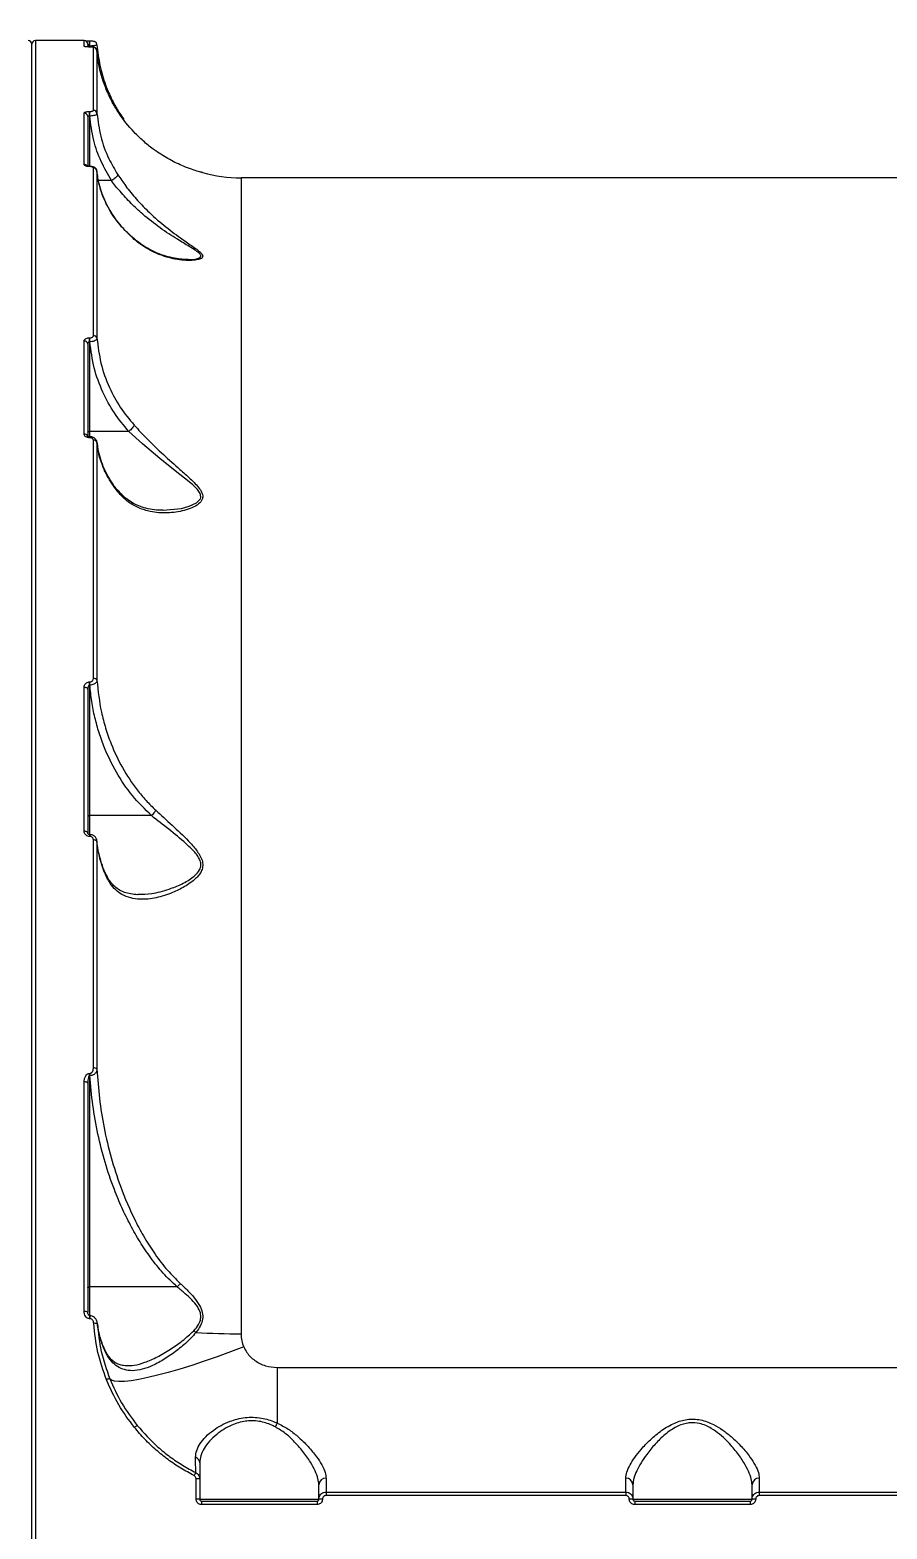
# Model space of a CAD drawing. Header units: millimetres. Extents: x -8760 to 8364, y -7998 to 7451.
# Drawn here: x 2946.9 to 3184.3, y -2400.8 to -1985.6 of the extents above; entities that cross this region are included whole.
import ezdxf

# ---------------------------------------------------------------- set-up
doc = ezdxf.new("R2010")
doc.units = ezdxf.units.MM
for name, color, linetype in [('DIKOM_ОБЪЕКТ', 7, 'Continuous'), ('DIKOM_РАЗМЕР_ЗОНА', 7, 'Continuous'), ('DIKOM_РАЗМЕР_ОБЪЕКТА', 7, 'Continuous')]:
    doc.layers.add(name, color=color, linetype=linetype)
doc.styles.add('style1', font='arial.ttf', dxfattribs={"width": 0.8})
doc.dimstyles.new('1-50', dxfattribs={"dimtxt": 300, "dimasz": 200, "dimexe": 100, "dimexo": 0, "dimgap": 100, "dimtad": 1, "dimtxsty": 'style1', "dimcen": 200, "dimclrd": 7, "dimclre": 7, "dimclrt": 7, "dimadec": 1, "dimazin": 2, "dimtfac": 1, "dimtmove": 0, "dimatfit": 2, "dimfxl": 0, "dimlwd": 25, "dimlwe": 18, "dimarcsym": 0})

# ---------------------------------------------------------------- blocks, each defined once
blk = doc.blocks.new('*D21')
at = {"layer": 'Defpoints', "color": 0, "transparency": 16777216}
for p in [(-7755.65, -10.55), (8364.4, -2410.44), (8364.4, -7897.56)]:
    blk.add_point(p, dxfattribs=at)
at = {"layer": 'DIKOM_РАЗМЕР_ЗОНА', "color": 7, "lineweight": 18, "transparency": 16777216}
for p, q in [((-7755.65, -10.55), (-7755.65, -7997.56)), ((8364.4, -2410.44), (8364.4, -7997.56))]:
    blk.add_line(p, q, dxfattribs=at)
at = {"layer": 'DIKOM_РАЗМЕР_ЗОНА', "color": 7, "lineweight": 25, "transparency": 16777216}
blk.add_line((-7555.65, -7897.56), (8164.4, -7897.56), dxfattribs=at)
at = {"layer": 'DIKOM_РАЗМЕР_ЗОНА', "color": 7, "transparency": 16777216}
for points in [[(-7555.65, -7864.23), (-7555.65, -7930.9), (-7755.65, -7897.56)], [(8164.4, -7864.23), (8164.4, -7930.9), (8364.4, -7897.56)]]:
    blk.add_solid(points, dxfattribs=at)
at = {"layer": 'DIKOM_РАЗМЕР_ЗОНА', "color": 7, "transparency": 16777216, "insert": (1040.74, -7644.39), "char_height": 300, "attachment_point": 5, "style": 'style1'}
blk.add_mtext('16100', dxfattribs=at)
blk = doc.blocks.new('*D19')
at = {"layer": 'Defpoints', "color": 0, "transparency": 16777216}
for p in [(-5756.7, -306.55), (6365.48, -2710.55), (6365.48, -7111.41)]:
    blk.add_point(p, dxfattribs=at)
at = {"layer": 'DIKOM_РАЗМЕР_ОБЪЕКТА', "color": 7, "lineweight": 18, "transparency": 16777216}
for p, q in [((-5756.7, -306.55), (-5756.7, -7211.41)), ((6365.48, -2710.55), (6365.48, -7211.41))]:
    blk.add_line(p, q, dxfattribs=at)
at = {"layer": 'DIKOM_РАЗМЕР_ОБЪЕКТА', "color": 7, "lineweight": 25, "transparency": 16777216}
blk.add_line((-5556.7, -7111.41), (6165.48, -7111.41), dxfattribs=at)
at = {"layer": 'DIKOM_РАЗМЕР_ОБЪЕКТА', "color": 7, "transparency": 16777216}
for points in [[(-5556.7, -7078.08), (-5556.7, -7144.75), (-5756.7, -7111.41)], [(6165.48, -7078.08), (6165.48, -7144.75), (6365.48, -7111.41)]]:
    blk.add_solid(points, dxfattribs=at)
at = {"layer": 'DIKOM_РАЗМЕР_ОБЪЕКТА', "color": 7, "transparency": 16777216, "insert": (1047.24, -6858.24), "char_height": 300, "attachment_point": 5, "style": 'style1'}
blk.add_mtext('12100', dxfattribs=at)

msp = doc.modelspace()

# ---------------------------------------------------------------- linework, layer by layer
at = {"layer": 'DIKOM_ОБЪЕКТ', "color": 7, "linetype": 'Continuous', "lineweight": 15}
for p, q in [((2961.892, -1988.554), (2948.392, -1988.554)), ((2948.392, -1988.554), (2948.392, -2407.552)), ((2961.892, -1990.151), (2961.892, -1988.554)), ((2963.424, -1988.723), (2963.391, -1988.723)), ((2963.391, -1990.058), (2963.391, -1988.723)), ((2963.424, -1990.058), (2963.424, -1988.723)), ((2947.392, -2407.554), (2947.392, -1989.554)), ((2962.892, -1989.554), (2962.892, -1990.158)), ((2963.424, -1990.058), (2963.391, -1990.058)), ((2963.391, -1990.058), (2963.391, -1990.31)), ((2963.495, -1990.312), (2963.391, -1990.312)), ((2963.391, -1990.312), (2963.391, -1990.317)), ((2963.495, -1990.317), (2963.391, -1990.317)), ((2963.449, -1990.232), (2963.424, -1990.058)), ((2963.495, -1990.312), (2963.495, -1990.317)), ((2964.451, -2007.857), (2964.451, -1990.427)), ((2965.449, -1991.349), (2965.449, -2008.741)), ((2961.892, -2022.817), (2961.892, -2008.616)), ((2963.391, -2008.159), (2963.447, -2008.159)), ((2963.391, -2009.443), (2963.391, -2008.159)), ((2963.447, -2009.443), (2963.391, -2009.443)), ((2963.391, -2009.443), (2963.391, -2023.361)), ((2963.447, -2009.443), (2963.447, -2008.159)), ((2962.892, -2009.568), (2962.892, -2023.195)), ((2963.472, -2023.361), (2963.391, -2023.361)), ((2963.391, -2023.361), (2963.391, -2023.444)), ((2963.472, -2023.444), (2963.391, -2023.444)), ((2963.472, -2023.361), (2963.472, -2023.361)), ((2963.472, -2023.361), (2963.472, -2023.444)), ((2964.451, -2070.243), (2964.451, -2023.855)), ((2965.449, -2024.704), (2965.449, -2070.989)), ((2969.506, -2027.325), (2965.844, -2027.325)), ((3375.442, -2026.554), (3005.342, -2026.554)), ((3005.342, -2026.554), (3005.342, -2346.707)), ((2961.892, -2097.513), (2961.892, -2071.792)), ((2963.391, -2070.852), (2963.472, -2070.852)), ((2963.391, -2071.983), (2963.391, -2070.852)), ((2963.472, -2071.983), (2963.472, -2070.852)), ((2962.892, -2072.594), (2962.892, -2098.253)), ((2963.391, -2071.983), (2963.391, -2096.784)), ((2963.472, -2071.983), (2963.391, -2071.983)), ((2974.279, -2096.784), (2963.391, -2096.784)), ((2963.391, -2096.784), (2963.391, -2098.23)), ((2963.447, -2098.264), (2963.391, -2098.264)), ((2963.391, -2098.264), (2963.391, -2098.526)), ((2963.447, -2098.526), (2963.391, -2098.526)), ((2963.447, -2098.264), (2963.447, -2098.526)), ((2964.451, -2165.182), (2964.451, -2099.205)), ((2965.449, -2099.887), (2965.449, -2165.719)), ((2965.642, -2100.67), (2965.521, -2099.79)), ((2963.391, -2166.148), (2963.495, -2166.148)), ((2963.391, -2167.047), (2963.391, -2166.148)), ((2963.391, -2167.047), (2963.391, -2203.202)), ((2963.495, -2167.047), (2963.391, -2167.047)), ((2963.495, -2167.047), (2963.495, -2166.148)), ((2961.892, -2207.532), (2961.892, -2167.669)), ((2962.892, -2168.242), (2962.892, -2208.011)), ((2980.552, -2203.202), (2963.391, -2203.202)), ((2963.391, -2203.202), (2963.391, -2208.425)), ((2963.424, -2208.424), (2963.391, -2208.424)), ((2963.391, -2208.424), (2963.391, -2208.949)), ((2963.424, -2208.424), (2963.424, -2208.949)), ((2963.424, -2208.949), (2963.391, -2208.949)), ((2964.451, -2273.1), (2964.451, -2209.921)), ((2965.449, -2210.359), (2965.449, -2273.398)), ((2965.515, -2210.65), (2965.481, -2210.226)), ((2963.391, -2274.574), (2963.513, -2274.574)), ((2963.391, -2275.212), (2963.391, -2274.574)), ((2963.391, -2275.212), (2963.391, -2333.742)), ((2963.513, -2275.212), (2963.391, -2275.212)), ((2963.513, -2275.212), (2963.513, -2274.574)), ((2961.892, -2340.579), (2961.892, -2276.94)), ((2962.892, -2277.253), (2962.892, -2340.741)), ((2987.64, -2333.742), (2963.391, -2333.742)), ((2963.391, -2333.742), (2963.391, -2341.711)), ((2963.479, -2341.692), (2963.391, -2341.692)), ((2963.391, -2341.692), (2963.391, -2342.535)), ((2963.479, -2342.535), (2963.391, -2342.535)), ((2963.479, -2341.692), (2963.479, -2342.535)), ((3015.391, -2356.052), (3365.391, -2356.052)), ((3015.391, -2356.052), (3015.391, -2371.461)), ((2992.891, -2392.516), (2992.891, -2386.89)), ((2993.892, -2386.941), (2993.892, -2392.554)), ((3028.892, -2386.697), (3028.892, -2390.554)), ((3111.891, -2390.554), (3111.891, -2386.697)), ((3148.892, -2386.697), (3148.892, -2390.554)), ((3026.892, -2392.554), (3026.892, -2388.504)), ((3028.892, -2390.554), (3028.892, -2391.514)), ((3028.892, -2390.554), (3111.891, -2390.554)), ((3111.891, -2390.554), (3111.891, -2391.514)), ((3113.892, -2388.504), (3113.892, -2392.554)), ((3146.892, -2392.554), (3146.892, -2388.504)), ((3148.892, -2390.554), (3148.892, -2391.514)), ((3148.892, -2390.554), (3231.892, -2390.554)), ((2993.892, -2392.554), (3026.892, -2392.554)), ((2994.392, -2393.054), (2994.392, -2394.02)), ((2994.392, -2393.054), (3026.392, -2393.054)), ((3026.392, -2394.02), (2994.392, -2394.02)), ((3026.392, -2393.054), (3026.392, -2394.02)), ((3111.891, -2391.514), (3028.892, -2391.514)), ((3113.892, -2392.554), (3146.892, -2392.554)), ((3114.391, -2393.054), (3114.391, -2394.02)), ((3114.391, -2393.054), (3146.391, -2393.054)), ((3146.391, -2394.02), (3114.391, -2394.02)), ((3146.391, -2393.054), (3146.391, -2394.02)), ((3231.892, -2391.514), (3148.892, -2391.514))]:
    msp.add_line(p, q, dxfattribs=at)
at = {"layer": 'DIKOM_ОБЪЕКТ', "color": 7, "linetype": 'Continuous', "lineweight": 15, "flags": 128}
for points in [[(2962.892, -2096.947), (2962.901, -2096.915), (2962.93, -2096.885), (2962.976, -2096.856), (2963.038, -2096.832), (2963.114, -2096.811), (2963.2, -2096.796), (2963.294, -2096.787), (2963.391, -2096.784)], [(2983.697, -2118.624), (2983.825, -2118.636), (2988.846, -2118.106), (2991.025, -2117.502), (2993.009, -2116.557), (2994.081, -2115.412), (2994.181, -2115.108), (2994.135, -2114.251), (2994.039, -2113.987), (2993.292, -2112.854), (2992.033, -2111.589), (2990.56, -2110.345), (2987.583, -2108.025), (2982.816, -2104.304), (2978.025, -2100.266), (2974.282, -2096.784), (2974.282, -2096.783), (2974.282, -2096.783)], [(2962.892, -2168.242), (2962.872, -2168.131), (2962.815, -2168.023), (2962.723, -2167.924), (2962.599, -2167.837), (2962.447, -2167.766), (2962.274, -2167.713), (2962.087, -2167.68), (2961.892, -2167.669)], [(2962.892, -2203.363), (2962.901, -2203.331), (2962.93, -2203.301), (2962.976, -2203.273), (2963.038, -2203.249), (2963.114, -2203.229), (2963.2, -2203.214), (2963.294, -2203.205), (2963.391, -2203.202)], [(2962.892, -2208.011), (2962.872, -2207.918), (2962.815, -2207.828), (2962.723, -2207.745), (2962.599, -2207.673), (2962.447, -2207.613), (2962.274, -2207.569), (2962.087, -2207.542), (2961.892, -2207.532)], [(2965.449, -2210.359), (2965.418, -2210.272), (2965.353, -2210.189), (2965.257, -2210.114), (2965.132, -2210.048), (2964.984, -2209.994), (2964.817, -2209.954), (2964.637, -2209.929), (2964.451, -2209.921)], [(2962.892, -2277.253), (2962.872, -2277.192), (2962.815, -2277.134), (2962.723, -2277.079), (2962.599, -2277.032), (2962.447, -2276.993), (2962.274, -2276.964), (2962.087, -2276.946), (2961.892, -2276.94)], [(2962.892, -2333.902), (2962.901, -2333.871), (2962.93, -2333.841), (2962.976, -2333.813), (2963.038, -2333.789), (2963.114, -2333.769), (2963.2, -2333.754), (2963.294, -2333.745), (2963.391, -2333.742)], [(3006.101, -2350.348), (3002.407, -2351.755), (2998.75, -2353.087), (2995.165, -2354.333), (2991.688, -2355.479), (2988.354, -2356.513), (2985.195, -2357.427), (2982.242, -2358.211), (2979.524, -2358.857), (2977.069, -2359.359), (2974.901, -2359.712), (2973.041, -2359.912), (2971.507, -2359.958), (2970.315, -2359.848), (2969.475, -2359.585), (2968.998, -2359.17)]]:
    msp.add_lwpolyline(points, dxfattribs=at)
at = {"layer": 'DIKOM_ОБЪЕКТ', "color": 7, "linetype": 'Continuous', "lineweight": 15}
for centre, radius, start, end in [((2946.392, -1989.554), 1, 0, 90), ((2948.392, -1989.554), 1, 90, 180), ((2961.892, -1989.554), 1, 0, 90), ((2961.892, -1991.151), 1, 63.18993, 90.02235), ((2964.454, -1991.425), 0.998, 4.34235, 90.12295), ((2961.915, -2009.593), 0.977, 1.44874, 91.3533), ((2964.472, -2008.839), 0.982, 5.70312, 91.18852), ((2961.903, -2023.845), 1.028, 37.69913, 90.63725), ((2964.488, -2024.823), 0.968, 7.04347, 92.15833), ((3005.342, -1986.554), 40, 254.58804, 270), ((2961.981, -2072.706), 0.918, 6.98139, 95.56916), ((2964.531, -2071.176), 0.937, 11.52017, 94.85844), ((2961.99, -2098.454), 0.946, 20.931, 95.96269), ((2964.555, -2100.124), 0.925, 14.82135, 96.40839), ((2964.601, -2166.098), 0.929, 24.12126, 99.28621), ((2964.654, -2274.239), 1.157, 46.57954, 100.05841), ((2962.135, -2342.245), 1.684, 63.30056, 98.31022), ((2964.903, -2345.782), 1.969, 70.72193, 100.09736), ((2988.704, -2350.8), 6.068, 46.71476, 54.34953), ((3005.22, -2110.348), 236.359, 267.00345, 270.02957), ((2969.154, -2361.546), 2.381, 93.75802, 117.08205), ((2978.24, -2375.255), 3.542, 117.42748, 132.81495), ((3021.72, -2375.394), 7.452, 148.14002, 157.19694), ((2992.131, -2382.509), 1.762, 1.85405, 68.85185), ((3001.144, -2390.2), 9.753, 148.86725, 154.4647), ((2993.141, -2391.783), 4.9, 81.18089, 92.9152), ((3028.8, -2388.605), 1.911, 87.24288, 176.96077), ((3111.983, -2388.606), 1.911, 3.06162, 92.74832), ((3148.8, -2388.605), 1.911, 87.24288, 176.96077), ((2993.141, -2399.106), 6.595, 83.46169, 92.16746), ((3027.642, -2399.089), 6.578, 87.82397, 96.54896), ((3113.141, -2399.1), 6.588, 83.4583, 92.16877), ((3147.642, -2399.089), 6.578, 87.82397, 96.54896)]:
    msp.add_arc(centre, radius, start, end, dxfattribs=at)
for points, knots in [([(2963.391, -1988.722), (2963.378, -1988.722), (2963.199, -1988.723), (2962.857, -1988.72), (2962.517, -1988.715), (2962.406, -1988.711), (2962.391, -1988.71)], [0, 0, 0, 0, 0.0351242, 0.4768629, 0.9270643, 1, 1, 1, 1]), ([(2965.445, -1989.673), (2965.446, -1989.668), (2965.457, -1989.546), (2965.369, -1989.333), (2965.215, -1989.091), (2965.033, -1988.931), (2964.859, -1988.835), (2964.711, -1988.785), (2964.605, -1988.763), (2964.521, -1988.751), (2964.382, -1988.739), (2964.155, -1988.73), (2963.776, -1988.723), (2963.534, -1988.723), (2963.424, -1988.723)], [0, 0, 0, 0, 0.005595, 0.1255438, 0.2215545, 0.3024243, 0.3709733, 0.4264749, 0.4668837, 0.5035987, 0.5646825, 0.7523154, 0.8879779, 1, 1, 1, 1]), ([(2965.445, -1989.673), (2965.446, -1989.668), (2965.457, -1989.546), (2965.369, -1989.333), (2965.215, -1989.091), (2965.033, -1988.931), (2964.859, -1988.835), (2964.711, -1988.785), (2964.605, -1988.763), (2964.521, -1988.751), (2964.382, -1988.739), (2964.155, -1988.73), (2963.776, -1988.723), (2963.534, -1988.723), (2963.424, -1988.723)], [0, 0, 0, 0, 0.005595, 0.1255438, 0.2215545, 0.3024243, 0.3709733, 0.4264749, 0.4668837, 0.5035987, 0.5646825, 0.7523154, 0.8879779, 1, 1, 1, 1]), ([(2963.391, -1990.317), (2963.321, -1990.316), (2963.079, -1990.315), (2962.684, -1990.3), (2962.275, -1990.265), (2961.959, -1990.214), (2961.915, -1990.173), (2961.892, -1990.151)], [0, 0, 0, 0, 0.0795834, 0.2757278, 0.4706981, 0.7105528, 1, 1, 1, 1]), ([(2963.302, -1990.311), (2963.235, -1990.31), (2963.038, -1990.31), (2962.73, -1990.295), (2962.445, -1990.273), (2962.283, -1990.248), (2962.271, -1990.245), (2962.267, -1990.244)], [0, 0, 0, 0, 0.1213202, 0.3604628, 0.6194348, 0.8716982, 1, 1, 1, 1]), ([(2963.391, -1990.058), (2963.349, -1990.055), (2963.294, -1990.052), (2963.191, -1990.028), (2963.08, -1989.983), (2962.972, -1989.895), (2962.904, -1989.79), (2962.896, -1989.716), (2962.892, -1989.68)], [0, 0, 0, 0, 0.1272379, 0.1623891, 0.3404692, 0.545386, 0.7830295, 1, 1, 1, 1]), ([(2965.449, -1989.682), (2965.435, -1989.713), (2965.404, -1989.779), (2965.113, -1989.879), (2964.651, -1989.965), (2964.07, -1990.03), (2963.641, -1990.048), (2963.424, -1990.058)], [0, 0, 0, 0, 0.1847627, 0.3988015, 0.6011859, 0.7989413, 1, 1, 1, 1]), ([(2965.448, -1991.342), (2965.448, -1991.342), (2965.448, -1991.22), (2965.376, -1991), (2965.209, -1990.745), (2965.015, -1990.576), (2964.821, -1990.471), (2964.625, -1990.405), (2964.389, -1990.358), (2964.074, -1990.328), (2963.713, -1990.312), (2963.52, -1990.314), (2963.457, -1990.314)], [0, 0, 0, 0, 0.0006406, 0.1306161, 0.2350916, 0.326176, 0.4090032, 0.4910035, 0.6064498, 0.7971292, 0.9339501, 1, 1, 1, 1]), ([(2964.451, -1990.427), (2964.435, -1990.411), (2964.407, -1990.382), (2964.202, -1990.349), (2963.945, -1990.327), (2963.695, -1990.318), (2963.541, -1990.317), (2963.495, -1990.317)], [0, 0, 0, 0, 0.3025128, 0.5346278, 0.7255665, 0.9171671, 1, 1, 1, 1]), ([(2965.449, -1989.682), (2965.668, -1991.606), (2966.097, -1995.379), (2967.282, -1999.39), (2968.08, -2001.468), (2968.207, -2001.799)], [0, 0, 0, 0, 0.4665303, 0.9150019, 1, 1, 1, 1]), ([(2981.734, -2019.097), (2981.491, -2018.922), (2980.268, -2018.043), (2978.203, -2016.355), (2974.837, -2013.098), (2972.081, -2009.614), (2969.727, -2005.739), (2968.154, -2002.526), (2966.831, -1998.897), (2965.876, -1995.165), (2965.591, -1992.621), (2965.449, -1991.349)], [0, 0, 0, 0, 0.024292, 0.1222453, 0.220216, 0.4215142, 0.5118883, 0.6322358, 0.7525911, 0.8762943, 1, 1, 1, 1]), ([(2968.207, -2001.799), (2968.211, -2001.808), (2968.239, -2001.879), (2968.239, -2001.991), (2968.12, -2002.121), (2968.09, -2002.154)], [0, 0, 0, 0, 0.0909872, 0.7718614, 1, 1, 1, 1]), ([(2968.207, -2001.799), (2968.827, -2003.229), (2969.838, -2005.56), (2971.531, -2008.438), (2972.522, -2009.808), (2972.927, -2010.368)], [0, 0, 0, 0, 0.4841488, 0.7890262, 1, 1, 1, 1]), ([(2961.892, -2008.616), (2961.908, -2008.564), (2961.941, -2008.461), (2962.2, -2008.324), (2962.581, -2008.221), (2963.003, -2008.167), (2963.281, -2008.161), (2963.391, -2008.159)], [0, 0, 0, 0, 0.2150363, 0.4299629, 0.6448011, 0.8592785, 1, 1, 1, 1]), ([(2963.391, -2009.443), (2963.355, -2009.444), (2963.262, -2009.445), (2963.121, -2009.46), (2962.995, -2009.488), (2962.908, -2009.525), (2962.897, -2009.554), (2962.892, -2009.568)], [0, 0, 0, 0, 0.1403136, 0.3550257, 0.5698079, 0.7848806, 1, 1, 1, 1]), ([(2963.447, -2008.159), (2963.521, -2008.158), (2963.709, -2008.154), (2963.991, -2008.117), (2964.246, -2008.049), (2964.418, -2007.958), (2964.44, -2007.891), (2964.451, -2007.857)], [0, 0, 0, 0, 0.1422828, 0.3570355, 0.5715136, 0.7857869, 1, 1, 1, 1]), ([(2965.449, -2008.741), (2965.427, -2008.813), (2965.383, -2008.956), (2965.04, -2009.158), (2964.533, -2009.319), (2963.969, -2009.415), (2963.596, -2009.435), (2963.447, -2009.443)], [0, 0, 0, 0, 0.2142551, 0.428356, 0.6427501, 0.8576953, 1, 1, 1, 1]), ([(2969.506, -2027.325), (2968.485, -2025.572), (2966.417, -2022.025), (2964.295, -2015.987), (2963.739, -2011.698), (2963.447, -2009.443)], [0, 0, 0, 0, 0.3165707, 0.6406661, 1, 1, 1, 1]), ([(2965.449, -2008.741), (2965.728, -2010.856), (2966.292, -2015.143), (2968.37, -2020.851), (2970.357, -2024.218), (2971.216, -2025.673)], [0, 0, 0, 0, 0.3558564, 0.7214754, 1, 1, 1, 1]), ([(2994.713, -2025.117), (2994.68, -2025.108), (2994.595, -2025.086), (2993.45, -2024.776), (2991.665, -2024.209), (2988.929, -2023.176), (2985.585, -2021.619), (2983.018, -2019.937), (2981.734, -2019.097)], [0, 0, 0, 0, 0.0730068, 0.1858602, 0.3384117, 0.4916315, 0.7458135, 1, 1, 1, 1]), ([(2963.391, -2023.444), (2963.305, -2023.442), (2963.047, -2023.436), (2962.63, -2023.371), (2962.224, -2023.23), (2961.945, -2023.036), (2961.909, -2022.89), (2961.892, -2022.817)], [0, 0, 0, 0, 0.1082695, 0.320437, 0.5431029, 0.7715508, 1, 1, 1, 1]), ([(2963.392, -2023.357), (2963.333, -2023.357), (2963.177, -2023.358), (2962.954, -2023.325), (2962.779, -2023.281), (2962.683, -2023.24), (2962.682, -2023.239), (2962.682, -2023.238)], [0, 0, 0, 0, 0.1629203, 0.4285176, 0.6546452, 0.845852, 1, 1, 1, 1]), ([(2965.426, -2024.661), (2965.413, -2024.545), (2965.384, -2024.291), (2965.159, -2023.959), (2964.832, -2023.678), (2964.36, -2023.467), (2963.874, -2023.354), (2963.551, -2023.373), (2963.472, -2023.377)], [0, 0, 0, 0, 0.1329014, 0.2915202, 0.4528942, 0.648052, 0.9136596, 1, 1, 1, 1]), ([(2964.451, -2023.855), (2964.44, -2023.807), (2964.417, -2023.71), (2964.235, -2023.583), (2963.97, -2023.491), (2963.698, -2023.449), (2963.53, -2023.445), (2963.472, -2023.444)], [0, 0, 0, 0, 0.2288175, 0.4580005, 0.6787084, 0.8884408, 1, 1, 1, 1]), ([(2965.898, -2027.571), (2965.885, -2027.525), (2965.631, -2026.58), (2965.488, -2025.603), (2965.444, -2024.675), (2965.443, -2024.662)], [0, 0, 0, 0, 0.0477237, 0.9864715, 1, 1, 1, 1]), ([(2975.76, -2043.586), (2974.388, -2042.279), (2971.61, -2039.632), (2968.944, -2035.654), (2967.128, -2031.892), (2965.964, -2028.434), (2965.621, -2025.953), (2965.449, -2024.704)], [0, 0, 0, 0, 0.2398804, 0.4858743, 0.6394216, 0.8185489, 1, 1, 1, 1]), ([(2971.216, -2025.673), (2971.216, -2025.687), (2971.216, -2025.738), (2971.172, -2025.888), (2970.987, -2026.17), (2970.599, -2026.56), (2970.089, -2026.968), (2969.705, -2027.205), (2969.513, -2027.323)], [0, 0, 0, 0, 0.0380628, 0.1491644, 0.3618737, 0.5746255, 0.7873281, 1, 1, 1, 1]), ([(2971.216, -2025.673), (2971.932, -2026.732), (2973.48, -2029.021), (2976.276, -2032.407), (2979.797, -2036.115), (2983.965, -2039.784), (2988.139, -2042.913), (2991.215, -2045.004), (2993.124, -2046.341), (2994.24, -2047.259), (2994.679, -2047.863), (2994.782, -2048.335), (2994.589, -2048.797), (2993.497, -2049.253), (2991.711, -2049.471), (2988.717, -2049.385), (2984.767, -2048.663), (2980.82, -2047.059), (2977.838, -2045.269), (2976.453, -2044.147), (2975.76, -2043.586)], [0, 0, 0, 0, 0.059051, 0.1277244, 0.1965134, 0.2913066, 0.3861787, 0.4527485, 0.4869209, 0.520897, 0.5489029, 0.5542399, 0.5800331, 0.6151969, 0.662239, 0.709496, 0.8075755, 0.9056146, 0.952817, 1, 1, 1, 1]), ([(2975.627, -2043.306), (2975.224, -2042.961), (2974.03, -2041.94), (2972.303, -2040.083), (2970.443, -2037.759), (2968.858, -2035.304), (2967.554, -2032.753), (2966.533, -2030.171), (2966.106, -2028.424), (2965.898, -2027.571)], [0, 0, 0, 0, 0.0775298, 0.2297689, 0.3834991, 0.5385649, 0.6945226, 0.8507623, 1, 1, 1, 1]), ([(2969.513, -2027.323), (2969.512, -2027.324), (2969.509, -2027.324), (2969.507, -2027.325), (2969.506, -2027.325)], [0, 0, 0, 0, 0.6551932, 1, 1, 1, 1]), ([(2990.67, -2049.164), (2990.759, -2049.168), (2991.605, -2049.204), (2992.86, -2049.055), (2994.042, -2048.676), (2994.254, -2048.259), (2994.145, -2047.836), (2993.671, -2047.283), (2992.488, -2046.458), (2990.494, -2045.238), (2987.274, -2043.333), (2982.892, -2040.467), (2978.567, -2037.083), (2974.822, -2033.642), (2971.989, -2030.456), (2970.131, -2028.366), (2969.513, -2027.323), (2969.513, -2027.323)], [0, 0, 0, 0, 0.0082932, 0.0791679, 0.1292273, 0.164806, 0.1721532, 0.2112372, 0.2601358, 0.3109876, 0.4114723, 0.5547471, 0.701409, 0.8050081, 0.9110178, 0.9999542, 1, 1, 1, 1]), ([(2975.598, -2043.337), (2975.64, -2043.377), (2975.71, -2043.444), (2975.746, -2043.545), (2975.76, -2043.586)], [0, 0, 0, 0, 0.596351, 1, 1, 1, 1]), ([(2990.67, -2049.173), (2990.277, -2049.167), (2989.251, -2049.153), (2987.405, -2048.93), (2985.124, -2048.44), (2982.754, -2047.67), (2980.48, -2046.66), (2978.385, -2045.438), (2976.775, -2044.324), (2975.9, -2043.535), (2975.635, -2043.296)], [0, 0, 0, 0, 0.082572, 0.2156291, 0.3635459, 0.5207005, 0.6687307, 0.8096401, 0.9424241, 1, 1, 1, 1]), ([(2961.892, -2071.792), (2961.902, -2071.709), (2961.925, -2071.522), (2962.128, -2071.255), (2962.467, -2071.032), (2962.903, -2070.882), (2963.229, -2070.862), (2963.391, -2070.852)], [0, 0, 0, 0, 0.1742159, 0.389615, 0.5958055, 0.7979559, 1, 1, 1, 1]), ([(2963.472, -2070.852), (2963.579, -2070.846), (2963.793, -2070.834), (2964.08, -2070.735), (2964.3, -2070.589), (2964.43, -2070.417), (2964.445, -2070.297), (2964.451, -2070.243)], [0, 0, 0, 0, 0.203753, 0.4078262, 0.6134889, 0.8265635, 1, 1, 1, 1]), ([(2965.449, -2070.989), (2965.434, -2071.071), (2965.399, -2071.256), (2965.132, -2071.526), (2964.687, -2071.762), (2964.114, -2071.931), (2963.686, -2071.966), (2963.472, -2071.983)], [0, 0, 0, 0, 0.1700687, 0.3808066, 0.5867616, 0.7931761, 1, 1, 1, 1]), ([(2965.449, -2070.989), (2965.733, -2073.29), (2966.31, -2077.958), (2968.628, -2084.357), (2971.73, -2090.176), (2974.407, -2093.423), (2975.76, -2095.065)], [0, 0, 0, 0, 0.2625629, 0.5326617, 0.7636487, 1, 1, 1, 1]), ([(2963.391, -2071.983), (2963.346, -2071.987), (2963.291, -2071.992), (2963.187, -2072.032), (2963.077, -2072.104), (2962.967, -2072.251), (2962.902, -2072.421), (2962.895, -2072.54), (2962.892, -2072.594)], [0, 0, 0, 0, 0.14448884, 0.17545097, 0.36247772, 0.57090158, 0.80461578, 1, 1, 1, 1]), ([(2974.279, -2096.784), (2972.89, -2095.119), (2970.078, -2091.751), (2966.861, -2085.802), (2964.414, -2079.184), (2963.788, -2074.405), (2963.472, -2071.983)], [0, 0, 0, 0, 0.23289096, 0.47129466, 0.73197088, 1, 1, 1, 1]), ([(2975.76, -2095.065), (2976.933, -2096.33), (2979.508, -2099.109), (2983.842, -2103.229), (2987.906, -2106.863), (2990.87, -2109.492), (2992.7, -2111.258), (2993.877, -2112.608), (2994.683, -2113.952), (2994.8, -2114.938), (2994.513, -2115.956), (2993.598, -2116.992), (2991.795, -2117.989), (2988.848, -2118.959), (2984.933, -2119.54), (2980.638, -2119.201), (2977.022, -2118.068), (2973.916, -2116.388), (2972.144, -2114.504), (2971.216, -2113.518)], [0, 0, 0, 0, 0.0790128, 0.1734917, 0.2680491, 0.328719, 0.3613582, 0.3938928, 0.4223248, 0.45131, 0.4599345, 0.4989808, 0.5451092, 0.591438, 0.6890352, 0.7865916, 0.8555727, 0.9244498, 1, 1, 1, 1]), ([(2975.76, -2095.065), (2975.745, -2095.102), (2975.702, -2095.209), (2975.551, -2095.466), (2975.246, -2095.862), (2974.793, -2096.345), (2974.452, -2096.637), (2974.282, -2096.783)], [0, 0, 0, 0, 0.087339, 0.2536464, 0.5023965, 0.7511872, 1, 1, 1, 1]), ([(2963.391, -2098.526), (2963.281, -2098.521), (2963.003, -2098.508), (2962.581, -2098.387), (2962.2, -2098.157), (2961.941, -2097.854), (2961.908, -2097.626), (2961.892, -2097.513)], [0, 0, 0, 0, 0.1407241, 0.3551979, 0.5700218, 0.7849321, 1, 1, 1, 1]), ([(2963.392, -2098.261), (2963.336, -2098.26), (2963.212, -2098.257), (2963.045, -2098.215), (2962.924, -2098.163), (2962.857, -2098.115), (2962.855, -2098.111), (2962.854, -2098.109)], [0, 0, 0, 0, 0.18251998, 0.40911067, 0.61142474, 0.80325328, 1, 1, 1, 1]), ([(2965.428, -2099.803), (2965.43, -2099.769), (2965.445, -2099.548), (2965.255, -2099.162), (2964.892, -2098.721), (2964.347, -2098.409), (2963.834, -2098.254), (2963.521, -2098.279), (2963.447, -2098.285)], [0, 0, 0, 0, 0.0372834, 0.2455856, 0.4491943, 0.671279, 0.9222979, 1, 1, 1, 1]), ([(2964.451, -2099.205), (2964.44, -2099.128), (2964.419, -2098.976), (2964.245, -2098.773), (2963.991, -2098.619), (2963.709, -2098.537), (2963.521, -2098.529), (2963.447, -2098.526)], [0, 0, 0, 0, 0.214257, 0.4284803, 0.6429873, 0.8577312, 1, 1, 1, 1]), ([(2971.216, -2113.518), (2970.167, -2112.071), (2968.459, -2109.715), (2966.88, -2106.173), (2965.888, -2103.09), (2965.597, -2100.968), (2965.449, -2099.887)], [0, 0, 0, 0, 0.3422137, 0.5572672, 0.7746031, 1, 1, 1, 1]), ([(2971.117, -2113.01), (2970.817, -2112.644), (2969.906, -2111.535), (2968.671, -2109.557), (2967.402, -2107.101), (2966.447, -2104.548), (2965.851, -2102.395), (2965.693, -2101.091), (2965.642, -2100.67)], [0, 0, 0, 0, 0.0975004, 0.2958385, 0.4963842, 0.6988617, 0.9028184, 1, 1, 1, 1]), ([(2974.282, -2096.783), (2974.282, -2096.783), (2974.281, -2096.784), (2974.28, -2096.784), (2974.279, -2096.784), (2974.279, -2096.784)], [0, 0, 0, 0, 0.35705, 0.8413111, 1, 1, 1, 1]), ([(2971.054, -2113.059), (2971.101, -2113.112), (2971.191, -2113.214), (2971.215, -2113.39), (2971.216, -2113.492), (2971.216, -2113.518)], [0, 0, 0, 0, 0.4446321, 0.8581521, 1, 1, 1, 1]), ([(2983.696, -2118.625), (2982.917, -2118.606), (2981.313, -2118.566), (2979.084, -2118.134), (2976.995, -2117.464), (2975.137, -2116.537), (2973.451, -2115.346), (2972.122, -2114.155), (2971.416, -2113.294), (2971.141, -2112.96)], [0, 0, 0, 0, 0.1651324, 0.3400818, 0.4860188, 0.6407052, 0.7905279, 0.9186064, 1, 1, 1, 1]), ([(2961.892, -2167.669), (2961.892, -2167.641), (2961.895, -2167.434), (2961.98, -2167.078), (2962.232, -2166.667), (2962.565, -2166.377), (2962.955, -2166.185), (2963.246, -2166.16), (2963.391, -2166.148)], [0, 0, 0, 0, 0.0392295, 0.2872576, 0.4951909, 0.6711045, 0.8353707, 1, 1, 1, 1]), ([(2963.391, -2167.047), (2963.366, -2167.05), (2963.315, -2167.056), (2963.215, -2167.113), (2963.105, -2167.244), (2962.999, -2167.473), (2962.919, -2167.791), (2962.892, -2168.06), (2962.892, -2168.22), (2962.892, -2168.242)], [0, 0, 0, 0, 0.0550592, 0.1095555, 0.2435054, 0.4174514, 0.6516739, 0.951855, 1, 1, 1, 1]), ([(2963.495, -2166.148), (2963.589, -2166.14), (2963.778, -2166.124), (2964.03, -2166.001), (2964.24, -2165.816), (2964.397, -2165.556), (2964.449, -2165.332), (2964.451, -2165.201), (2964.451, -2165.182)], [0, 0, 0, 0, 0.16741296, 0.33454056, 0.50918532, 0.71306413, 0.95775553, 1, 1, 1, 1]), ([(2965.449, -2165.719), (2965.447, -2165.744), (2965.436, -2165.918), (2965.32, -2166.22), (2964.99, -2166.569), (2964.561, -2166.823), (2964.055, -2166.998), (2963.683, -2167.031), (2963.495, -2167.047)], [0, 0, 0, 0, 0.0391494, 0.2683062, 0.466409, 0.6436118, 0.8198892, 1, 1, 1, 1]), ([(2980.555, -2203.201), (2978.724, -2201.393), (2975.014, -2197.732), (2970.747, -2191.324), (2967.845, -2185.414), (2965.991, -2180.286), (2964.804, -2175.972), (2963.929, -2171.553), (2963.64, -2168.549), (2963.495, -2167.047)], [0, 0, 0, 0, 0.1852086, 0.3752231, 0.5580284, 0.6672725, 0.7765214, 0.8882604, 1, 1, 1, 1]), ([(2965.449, -2165.719), (2965.758, -2168.683), (2966.226, -2173.164), (2967.791, -2179.006), (2969.593, -2184.183), (2972.351, -2189.999), (2975.765, -2195.166), (2978.982, -2199.032), (2980.817, -2200.809), (2981.734, -2201.698)], [0, 0, 0, 0, 0.2227145, 0.3367336, 0.4507481, 0.6310051, 0.8132787, 0.9066439, 1, 1, 1, 1]), ([(2981.734, -2201.698), (2983.231, -2203.069), (2986.263, -2205.849), (2990.135, -2209.484), (2992.66, -2212.264), (2993.915, -2214.06), (2994.614, -2215.515), (2994.84, -2217.041), (2994.411, -2218.707), (2993.555, -2219.845), (2992.008, -2221.388), (2989.726, -2222.954), (2986, -2224.77), (2981.782, -2226.1), (2977.881, -2226.518), (2974.728, -2226.1), (2972.466, -2225.217), (2970.583, -2223.825), (2969.202, -2222.226), (2968.501, -2220.909), (2968.207, -2220.356)], [0, 0, 0, 0, 0.0952109, 0.1929556, 0.2447989, 0.2710685, 0.2981696, 0.3242897, 0.3503873, 0.3910761, 0.40194, 0.4719615, 0.5438087, 0.6393966, 0.7378522, 0.7988549, 0.8613676, 0.9113753, 0.9628366, 1, 1, 1, 1]), ([(2976.894, -2224.973), (2978.122, -2224.946), (2980.883, -2224.884), (2984.969, -2223.753), (2988.924, -2222.244), (2991.304, -2220.849), (2992.952, -2219.474), (2993.849, -2218.489), (2994.318, -2216.987), (2994.079, -2215.656), (2993.413, -2214.441), (2992.77, -2213.63), (2991.695, -2212.416), (2989.353, -2210.227), (2985.327, -2206.942), (2982.144, -2204.449), (2980.552, -2203.202)], [0, 0, 0, 0, 0.1105029, 0.2485072, 0.3481929, 0.4475025, 0.4623431, 0.5166437, 0.5502415, 0.5837064, 0.615785, 0.6480696, 0.6549288, 0.7267071, 0.8633044, 1, 1, 1, 1]), ([(2980.552, -2203.202), (2980.552, -2203.202), (2980.553, -2203.202), (2980.554, -2203.201), (2980.555, -2203.201), (2980.555, -2203.201)], [0, 0, 0, 0, 0.4013887, 0.6999983, 1, 1, 1, 1]), ([(2981.734, -2201.698), (2981.707, -2201.745), (2981.619, -2201.9), (2981.392, -2202.235), (2981.018, -2202.714), (2980.709, -2203.038), (2980.555, -2203.201)], [0, 0, 0, 0, 0.1074609, 0.3495653, 0.6748207, 1, 1, 1, 1]), ([(2963.391, -2208.949), (2963.316, -2208.945), (2963.069, -2208.935), (2962.655, -2208.799), (2962.236, -2208.48), (2961.947, -2208.036), (2961.91, -2207.7), (2961.892, -2207.532)], [0, 0, 0, 0, 0.093026, 0.3039291, 0.5302265, 0.765222, 1, 1, 1, 1]), ([(2963.392, -2208.421), (2963.367, -2208.421), (2963.298, -2208.422), (2963.186, -2208.391), (2963.068, -2208.331), (2962.967, -2208.237), (2962.9, -2208.125), (2962.902, -2208.049), (2962.903, -2208.011)], [0, 0, 0, 0, 0.0676461, 0.1856463, 0.3241167, 0.5015588, 0.7457899, 1, 1, 1, 1]), ([(2965.439, -2210.245), (2965.44, -2210.23), (2965.453, -2209.975), (2965.259, -2209.482), (2964.805, -2208.891), (2964.149, -2208.492), (2963.656, -2208.456), (2963.424, -2208.439)], [0, 0, 0, 0, 0.0155174, 0.2612776, 0.5139188, 0.7708749, 1, 1, 1, 1]), ([(2964.451, -2209.921), (2964.439, -2209.806), (2964.413, -2209.577), (2964.216, -2209.273), (2963.929, -2209.053), (2963.644, -2208.958), (2963.475, -2208.951), (2963.424, -2208.949)], [0, 0, 0, 0, 0.2336234, 0.4672201, 0.6954819, 0.9086295, 1, 1, 1, 1]), ([(2968.207, -2220.356), (2968.08, -2220.083), (2967.282, -2218.367), (2966.097, -2215.057), (2965.668, -2211.946), (2965.449, -2210.359)], [0, 0, 0, 0, 0.0849966, 0.5334769, 1, 1, 1, 1]), ([(2968.149, -2219.819), (2968.13, -2219.786), (2967.633, -2218.883), (2966.926, -2217.028), (2966.075, -2214.266), (2965.619, -2212.126), (2965.534, -2210.913), (2965.515, -2210.65)], [0, 0, 0, 0, 0.0114523, 0.310367, 0.6119792, 0.9158195, 1, 1, 1, 1]), ([(2968.207, -2220.356), (2968.211, -2220.336), (2968.237, -2220.175), (2968.245, -2219.978), (2968.148, -2219.853), (2968.131, -2219.83)], [0, 0, 0, 0, 0.10368699, 0.83661661, 1, 1, 1, 1]), ([(2976.907, -2225.082), (2976.838, -2225.085), (2976.085, -2225.123), (2974.779, -2224.934), (2973.087, -2224.511), (2971.655, -2223.844), (2970.447, -2222.97), (2969.417, -2221.877), (2968.669, -2220.844), (2968.294, -2220.075), (2968.157, -2219.793)], [0, 0, 0, 0, 0.0175747, 0.1926736, 0.3631501, 0.5134503, 0.6719525, 0.8049045, 0.928573, 1, 1, 1, 1]), ([(2961.892, -2276.94), (2961.913, -2276.629), (2961.955, -2276.033), (2962.264, -2275.299), (2962.654, -2274.848), (2963.024, -2274.617), (2963.269, -2274.588), (2963.391, -2274.574)], [0, 0, 0, 0, 0.30890684, 0.59237083, 0.76975154, 0.88460775, 1, 1, 1, 1]), ([(2963.391, -2275.212), (2963.374, -2275.215), (2963.337, -2275.219), (2963.273, -2275.264), (2963.16, -2275.409), (2962.928, -2276.07), (2962.908, -2276.723), (2962.892, -2277.253)], [0, 0, 0, 0, 0.0231871, 0.0518427, 0.1041112, 0.2732749, 1, 1, 1, 1]), ([(2963.513, -2274.574), (2963.593, -2274.565), (2963.751, -2274.547), (2963.986, -2274.401), (2964.226, -2274.118), (2964.414, -2273.663), (2964.439, -2273.294), (2964.451, -2273.1)], [0, 0, 0, 0, 0.1188954, 0.2374794, 0.4122659, 0.6910083, 1, 1, 1, 1]), ([(2965.449, -2273.398), (2965.414, -2273.634), (2965.346, -2274.097), (2964.932, -2274.654), (2964.443, -2274.99), (2963.977, -2275.17), (2963.671, -2275.198), (2963.513, -2275.212)], [0, 0, 0, 0, 0.2736506, 0.5372549, 0.7207986, 0.8565226, 1, 1, 1, 1]), ([(2987.648, -2333.74), (2986.335, -2332.492), (2983.693, -2329.98), (2980.328, -2325.736), (2977.317, -2321.279), (2974.662, -2316.619), (2972.302, -2311.784), (2969.889, -2305.982), (2967.595, -2299.2), (2965.615, -2291.365), (2964.172, -2283.36), (2963.733, -2277.928), (2963.513, -2275.212)], [0, 0, 0, 0, 0.08228, 0.1655626, 0.2475159, 0.3294901, 0.4129248, 0.4963692, 0.6209042, 0.7454524, 0.8727277, 1, 1, 1, 1]), ([(2965.449, -2273.398), (2965.633, -2276.128), (2966.002, -2281.587), (2967.344, -2289.758), (2969.258, -2297.881), (2972.044, -2306.549), (2975.228, -2313.998), (2978.598, -2320.219), (2981.542, -2324.791), (2984.772, -2329.046), (2987.297, -2331.558), (2988.488, -2332.742)], [0, 0, 0, 0, 0.1269755, 0.2539551, 0.3836716, 0.5133758, 0.6746735, 0.7565604, 0.8384292, 0.9238228, 1, 1, 1, 1]), ([(2988.488, -2332.742), (2988.466, -2332.773), (2988.346, -2332.938), (2988.074, -2333.284), (2987.799, -2333.578), (2987.648, -2333.74)], [0, 0, 0, 0, 0.09269242, 0.49770537, 1, 1, 1, 1]), ([(2988.488, -2332.742), (2989.215, -2333.425), (2990.559, -2334.688), (2992.407, -2336.693), (2993.83, -2338.673), (2994.717, -2340.715), (2994.81, -2342.686), (2994.166, -2344.633), (2993.339, -2345.745), (2992.864, -2346.383)], [0, 0, 0, 0, 0.1839939, 0.3401542, 0.495651, 0.6241875, 0.7374679, 0.8492114, 1, 1, 1, 1]), ([(2987.64, -2333.742), (2987.641, -2333.742), (2987.643, -2333.742), (2987.646, -2333.741), (2987.647, -2333.74), (2987.648, -2333.74)], [0, 0, 0, 0, 0.4348542, 0.7817913, 1, 1, 1, 1]), ([(2992.24, -2345.87), (2992.736, -2345.311), (2993.587, -2344.353), (2994.237, -2342.718), (2994.232, -2341.597), (2993.971, -2340.429), (2993.227, -2338.988), (2991.736, -2337.242), (2989.799, -2335.467), (2988.403, -2334.352), (2987.64, -2333.742)], [0, 0, 0, 0, 0.1504086, 0.2579107, 0.3420736, 0.3655571, 0.4905061, 0.6488215, 0.807923, 1, 1, 1, 1]), ([(2963.391, -2342.535), (2963.252, -2342.52), (2962.973, -2342.489), (2962.567, -2342.245), (2962.192, -2341.818), (2961.937, -2341.227), (2961.906, -2340.783), (2961.892, -2340.579)], [0, 0, 0, 0, 0.1522682, 0.3040696, 0.5079555, 0.7732143, 1, 1, 1, 1]), ([(2963.433, -2341.686), (2963.418, -2341.689), (2963.387, -2341.695), (2963.329, -2341.683), (2963.241, -2341.637), (2963.106, -2341.507), (2962.96, -2341.235), (2962.885, -2340.954), (2962.897, -2340.773), (2962.899, -2340.741)], [0, 0, 0, 0, 0.0362065, 0.0772293, 0.1418326, 0.2912519, 0.5428775, 0.9184415, 1, 1, 1, 1]), ([(2965.53, -2343.774), (2965.528, -2343.734), (2965.512, -2343.381), (2965.271, -2342.797), (2964.772, -2342.154), (2964.163, -2341.801), (2963.703, -2341.655), (2963.484, -2341.695), (2963.478, -2341.696)], [0, 0, 0, 0, 0.0381508, 0.333112, 0.575041, 0.7909785, 0.9936325, 1, 1, 1, 1]), ([(2964.558, -2343.843), (2964.533, -2343.677), (2964.485, -2343.349), (2964.257, -2342.942), (2963.972, -2342.677), (2963.706, -2342.552), (2963.543, -2342.54), (2963.479, -2342.535)], [0, 0, 0, 0, 0.27179917, 0.53878071, 0.73753521, 0.89654414, 1, 1, 1, 1]), ([(2968.07, -2359.426), (2967.187, -2356.924), (2965.397, -2351.858), (2964.84, -2346.537), (2964.558, -2343.843)], [0, 0, 0, 0, 0.4937601, 1, 1, 1, 1]), ([(2965.553, -2343.923), (2965.82, -2346.494), (2966.362, -2351.701), (2968.112, -2356.66), (2968.998, -2359.17)], [0, 0, 0, 0, 0.4937653, 1, 1, 1, 1]), ([(2967.377, -2350.811), (2967.006, -2349.826), (2966.156, -2347.569), (2965.77, -2345.237), (2965.553, -2343.923)], [0, 0, 0, 0, 0.4365698, 1, 1, 1, 1]), ([(2967.351, -2350.468), (2967.232, -2350.202), (2966.718, -2349.053), (2966.128, -2346.954), (2965.667, -2344.979), (2965.572, -2343.91), (2965.56, -2343.769)], [0, 0, 0, 0, 0.1224928, 0.5293422, 0.9380383, 1, 1, 1, 1]), ([(2992.864, -2346.383), (2991.896, -2347.414), (2989.937, -2349.501), (2986.677, -2352.071), (2983.35, -2354.303), (2980.167, -2355.906), (2977.228, -2356.826), (2974.736, -2357.026), (2972.546, -2356.583), (2970.692, -2355.585), (2969.046, -2353.944), (2967.991, -2352.229), (2967.489, -2351.068), (2967.377, -2350.811)], [0, 0, 0, 0, 0.1027339, 0.2080254, 0.3199204, 0.4345835, 0.5337311, 0.6355476, 0.7190775, 0.8048801, 0.8885086, 0.9753315, 1, 1, 1, 1]), ([(2973.635, -2355.534), (2974.324, -2355.523), (2975.938, -2355.496), (2978.8, -2354.658), (2982.176, -2353.188), (2985.659, -2351.135), (2989.111, -2348.762), (2991.19, -2346.84), (2992.24, -2345.87)], [0, 0, 0, 0, 0.1232484, 0.2891637, 0.4732597, 0.6616081, 0.8292375, 1, 1, 1, 1]), ([(3005.342, -2346.707), (3005.342, -2346.765), (3005.345, -2347.405), (3005.475, -2348.659), (3005.89, -2349.778), (3006.101, -2350.348)], [0, 0, 0, 0, 0.046816, 0.5142851, 1, 1, 1, 1]), ([(2967.315, -2350.486), (2967.321, -2350.494), (2967.378, -2350.572), (2967.379, -2350.691), (2967.377, -2350.795), (2967.377, -2350.811)], [0, 0, 0, 0, 0.0891707, 0.8585866, 1, 1, 1, 1]), ([(2973.642, -2355.565), (2973.355, -2355.566), (2972.608, -2355.567), (2971.542, -2355.277), (2970.464, -2354.747), (2969.521, -2353.977), (2968.669, -2352.984), (2967.924, -2351.83), (2967.505, -2350.879), (2967.322, -2350.462)], [0, 0, 0, 0, 0.1067817, 0.2773331, 0.4563568, 0.6002389, 0.7388984, 0.885842, 1, 1, 1, 1]), ([(3006.101, -2350.348), (3006.368, -2350.868), (3007.117, -2352.322), (3009.123, -2354.247), (3012.072, -2355.763), (3014.278, -2355.955), (3015.391, -2356.052)], [0, 0, 0, 0, 0.15295736, 0.42835953, 0.71143129, 1, 1, 1, 1]), ([(2975.833, -2372.657), (2974.303, -2370.621), (2971.209, -2366.5), (2969.124, -2361.802), (2968.07, -2359.426)], [0, 0, 0, 0, 0.4941721, 1, 1, 1, 1]), ([(2968.998, -2359.17), (2970.006, -2361.442), (2972.045, -2366.039), (2975.076, -2370.072), (2976.608, -2372.111)], [0, 0, 0, 0, 0.4941558, 1, 1, 1, 1]), ([(2992.766, -2380.866), (2992.826, -2380.252), (2992.948, -2379.005), (2993.954, -2377.092), (2995.53, -2375.182), (2997.528, -2373.489), (2999.82, -2372.042), (3002.036, -2371.006), (3004.28, -2370.285), (3006.423, -2369.876), (3008.703, -2369.767), (3011.548, -2370.068), (3013.798, -2370.762), (3015.178, -2371.367), (3015.391, -2371.461)], [0, 0, 0, 0, 0.108479, 0.2202206, 0.3276446, 0.4383087, 0.5238026, 0.6115136, 0.6745141, 0.7390848, 0.8027742, 0.8688977, 0.9797337, 1, 1, 1, 1]), ([(3111.891, -2386.697), (3111.953, -2386.151), (3112.078, -2385.043), (3113.001, -2383.07), (3114.353, -2380.94), (3116.226, -2378.573), (3118.689, -2375.995), (3121.764, -2373.425), (3125.181, -2371.38), (3128.293, -2370.435), (3130.738, -2370.305), (3132.607, -2370.521), (3134.453, -2371.041), (3136.558, -2371.958), (3138.816, -2373.342), (3141.455, -2375.424), (3144.063, -2377.99), (3146.27, -2380.692), (3147.816, -2383.118), (3148.724, -2385.106), (3148.839, -2386.198), (3148.892, -2386.697)], [0, 0, 0, 0, 0.0545827, 0.1110313, 0.1659457, 0.2220128, 0.2890741, 0.35796, 0.4226751, 0.477404, 0.5047479, 0.5331005, 0.562352, 0.5923839, 0.6398904, 0.6885832, 0.7592838, 0.8320587, 0.8901598, 0.9498682, 1, 1, 1, 1]), ([(2992.344, -2385.995), (2991.102, -2385.327), (2988.618, -2383.99), (2985.12, -2381.602), (2981.792, -2378.927), (2978.655, -2375.963), (2976.773, -2373.759), (2975.833, -2372.657)], [0, 0, 0, 0, 0.1976848, 0.3953787, 0.5930845, 0.7965494, 1, 1, 1, 1]), ([(2976.608, -2372.111), (2978.447, -2374.172), (2981.232, -2377.295), (2985.621, -2380.787), (2989.107, -2383.178), (2991.578, -2384.503), (2992.796, -2385.157)], [0, 0, 0, 0, 0.3951641, 0.598677, 0.8021654, 1, 1, 1, 1]), ([(3014.851, -2372.506), (3014.655, -2372.408), (3013.4, -2371.78), (3011.405, -2371.072), (3008.901, -2370.768), (3007.492, -2370.814), (3006.065, -2370.993), (3004.623, -2371.316), (3002.55, -2372.084), (3000.489, -2373.183), (2998.369, -2374.704), (2996.499, -2376.485), (2995.028, -2378.48), (2994.077, -2380.491), (2993.954, -2381.799), (2993.892, -2382.452)], [0, 0, 0, 0, 0.0201113, 0.1287295, 0.1863632, 0.2439945, 0.2548619, 0.3176623, 0.3805779, 0.4675482, 0.554626, 0.6653756, 0.7761651, 0.8880942, 1, 1, 1, 1]), ([(3026.892, -2388.504), (3026.842, -2387.963), (3026.736, -2386.808), (3025.91, -2384.697), (3024.538, -2382.175), (3022.557, -2379.322), (3020.177, -2376.591), (3017.637, -2374.198), (3015.788, -2373.075), (3014.851, -2372.506)], [0, 0, 0, 0, 0.1227117, 0.2624628, 0.4060183, 0.5749279, 0.7482649, 0.8723724, 1, 1, 1, 1]), ([(3015.391, -2371.461), (3016.414, -2371.983), (3018.464, -2373.03), (3021.308, -2375.306), (3024.014, -2377.921), (3026.234, -2380.646), (3027.787, -2383.063), (3028.718, -2385.081), (3028.836, -2386.183), (3028.892, -2386.697)], [0, 0, 0, 0, 0.1281537, 0.2567414, 0.4268194, 0.5968799, 0.7373106, 0.8775722, 1, 1, 1, 1]), ([(3146.892, -2388.504), (3146.845, -2387.979), (3146.743, -2386.843), (3145.94, -2384.763), (3144.585, -2382.25), (3142.616, -2379.404), (3140.321, -2376.731), (3137.944, -2374.515), (3135.952, -2373.064), (3134.045, -2372.08), (3132.113, -2371.425), (3130.382, -2371.281), (3128.76, -2371.473), (3127.475, -2371.799), (3125.284, -2372.745), (3122.687, -2374.58), (3119.959, -2377.261), (3117.779, -2379.945), (3116.096, -2382.445), (3114.901, -2384.655), (3114.066, -2386.739), (3113.95, -2387.91), (3113.892, -2388.504)], [0, 0, 0, 0, 0.0507142, 0.109914, 0.1707247, 0.242653, 0.3164742, 0.3637474, 0.4119862, 0.4400467, 0.46886, 0.5101032, 0.5210896, 0.5468216, 0.5734064, 0.6369341, 0.7046133, 0.7741488, 0.8302522, 0.8873294, 0.9428801, 1, 1, 1, 1]), ([(2992.796, -2385.157), (2992.794, -2385.061), (2992.791, -2384.866), (2992.782, -2383.459), (2992.773, -2381.977), (2992.768, -2381.114), (2992.766, -2380.866)], [0, 0, 0, 0, 0.336229, 0.6822359, 0.9087853, 1, 1, 1, 1]), ([(2993.892, -2382.452), (2993.892, -2383.298), (2993.892, -2385.041), (2993.892, -2386.615), (2993.892, -2386.831), (2993.892, -2386.941)], [0, 0, 0, 0, 0.3175204, 0.6539179, 1, 1, 1, 1]), ([(2992.891, -2386.89), (2992.88, -2386.777), (2992.859, -2386.551), (2992.686, -2386.251), (2992.494, -2386.077), (2992.37, -2386.009), (2992.344, -2385.995)], [0, 0, 0, 0, 0.3066804, 0.6132147, 0.9193521, 1, 1, 1, 1]), ([(2992.796, -2385.157), (2992.847, -2385.185), (2993.096, -2385.32), (2993.479, -2385.668), (2993.825, -2386.265), (2993.87, -2386.716), (2993.892, -2386.941)], [0, 0, 0, 0, 0.0805833, 0.3869889, 0.6935592, 1, 1, 1, 1]), ([(3026.892, -2392.554), (3026.902, -2392.406), (3026.926, -2392.034), (3027.166, -2391.472), (3027.618, -2390.965), (3028.217, -2390.62), (3028.667, -2390.576), (3028.892, -2390.554)], [0, 0, 0, 0, 0.1417155, 0.3563747, 0.5708823, 0.7853839, 1, 1, 1, 1]), ([(3111.891, -2390.554), (3112.038, -2390.564), (3112.41, -2390.588), (3112.972, -2390.827), (3113.48, -2391.28), (3113.825, -2391.879), (3113.87, -2392.329), (3113.892, -2392.554)], [0, 0, 0, 0, 0.1407817, 0.3554662, 0.5702765, 0.7851639, 1, 1, 1, 1]), ([(3146.892, -2392.554), (3146.901, -2392.406), (3146.926, -2392.034), (3147.166, -2391.472), (3147.619, -2390.965), (3148.218, -2390.62), (3148.667, -2390.576), (3148.892, -2390.554)], [0, 0, 0, 0, 0.14172243, 0.3563921, 0.57101157, 0.78552373, 1, 1, 1, 1]), ([(2994.392, -2394.02), (2994.281, -2394.012), (2994.003, -2393.994), (2993.581, -2393.814), (2993.2, -2393.474), (2992.942, -2393.023), (2992.908, -2392.685), (2992.891, -2392.516)], [0, 0, 0, 0, 0.14069, 0.3551154, 0.5699173, 0.7848676, 1, 1, 1, 1]), ([(2993.892, -2392.554), (2993.897, -2392.61), (2993.908, -2392.723), (2993.995, -2392.873), (2994.121, -2392.986), (2994.262, -2393.046), (2994.355, -2393.052), (2994.392, -2393.054)], [0, 0, 0, 0, 0.2155155, 0.4307881, 0.6454478, 0.8598798, 1, 1, 1, 1]), ([(3027.892, -2392.516), (3027.884, -2392.627), (3027.866, -2392.907), (3027.686, -2393.329), (3027.347, -2393.711), (3026.897, -2393.97), (3026.56, -2394.003), (3026.392, -2394.02)], [0, 0, 0, 0, 0.1418374, 0.3567926, 0.5713645, 0.785671, 1, 1, 1, 1]), ([(3026.392, -2393.054), (3026.448, -2393.049), (3026.56, -2393.038), (3026.71, -2392.951), (3026.823, -2392.825), (3026.883, -2392.684), (3026.889, -2392.591), (3026.892, -2392.554)], [0, 0, 0, 0, 0.2139908, 0.4282619, 0.642792, 0.8578755, 1, 1, 1, 1]), ([(3028.892, -2391.514), (3028.779, -2391.525), (3028.554, -2391.547), (3028.255, -2391.72), (3028.029, -2391.973), (3027.909, -2392.255), (3027.897, -2392.442), (3027.892, -2392.516)], [0, 0, 0, 0, 0.2143046, 0.4284997, 0.643236, 0.8581107, 1, 1, 1, 1]), ([(3112.892, -2392.516), (3112.881, -2392.403), (3112.858, -2392.178), (3112.686, -2391.877), (3112.432, -2391.65), (3112.151, -2391.531), (3111.965, -2391.518), (3111.891, -2391.514)], [0, 0, 0, 0, 0.2151526, 0.4301866, 0.6448434, 0.8594301, 1, 1, 1, 1]), ([(3114.391, -2394.02), (3114.281, -2394.012), (3114.003, -2393.994), (3113.581, -2393.814), (3113.2, -2393.474), (3112.941, -2393.023), (3112.908, -2392.685), (3112.892, -2392.516)], [0, 0, 0, 0, 0.1405026, 0.3551374, 0.5698096, 0.7848798, 1, 1, 1, 1]), ([(3113.892, -2392.554), (3113.897, -2392.61), (3113.908, -2392.723), (3113.994, -2392.873), (3114.121, -2392.986), (3114.262, -2393.046), (3114.355, -2393.052), (3114.391, -2393.054)], [0, 0, 0, 0, 0.2155155, 0.4307881, 0.6454478, 0.8598798, 1, 1, 1, 1]), ([(3147.892, -2392.516), (3147.884, -2392.627), (3147.866, -2392.907), (3147.686, -2393.33), (3147.347, -2393.71), (3146.897, -2393.97), (3146.56, -2394.003), (3146.391, -2394.02)], [0, 0, 0, 0, 0.1418292, 0.3566948, 0.5713892, 0.7856834, 1, 1, 1, 1]), ([(3146.391, -2393.054), (3146.448, -2393.049), (3146.56, -2393.038), (3146.71, -2392.951), (3146.823, -2392.825), (3146.883, -2392.684), (3146.889, -2392.591), (3146.892, -2392.554)], [0, 0, 0, 0, 0.2139908, 0.4282619, 0.642792, 0.8578755, 1, 1, 1, 1]), ([(3148.892, -2391.514), (3148.779, -2391.525), (3148.554, -2391.547), (3148.255, -2391.72), (3148.029, -2391.974), (3147.908, -2392.255), (3147.896, -2392.442), (3147.892, -2392.516)], [0, 0, 0, 0, 0.2143232, 0.4285367, 0.6430893, 0.8580984, 1, 1, 1, 1])]:
    msp.add_open_spline(points, degree=3, knots=knots, dxfattribs=at)

# ---------------------------------------------------------------- dimensions: what is measured, and where the dimension line sits
at = {"layer": 'DIKOM_РАЗМЕР_ЗОНА'}
dim = msp.add_linear_dim(base=(8364.404, -7897.564), p1=(-7755.645, -10.554), p2=(8364.404, -2410.44), text='16100', dimstyle='1-50', dxfattribs=at)
dim.commit()
dim.dimension.update_dxf_attribs({"geometry": '*D21', "text_midpoint": (1040.741, -7897.564), "dimtype": 160})
at = {"layer": 'DIKOM_РАЗМЕР_ОБЪЕКТА'}
dim = msp.add_linear_dim(base=(6365.479, -7111.412), p1=(-5756.695, -306.554), p2=(6365.479, -2710.554), text='12100', dimstyle='1-50', dxfattribs=at)
dim.commit()
dim.dimension.update_dxf_attribs({"geometry": '*D19', "text_midpoint": (1047.24, -7111.412), "dimtype": 160})

doc.saveas('drawing.dxf')
